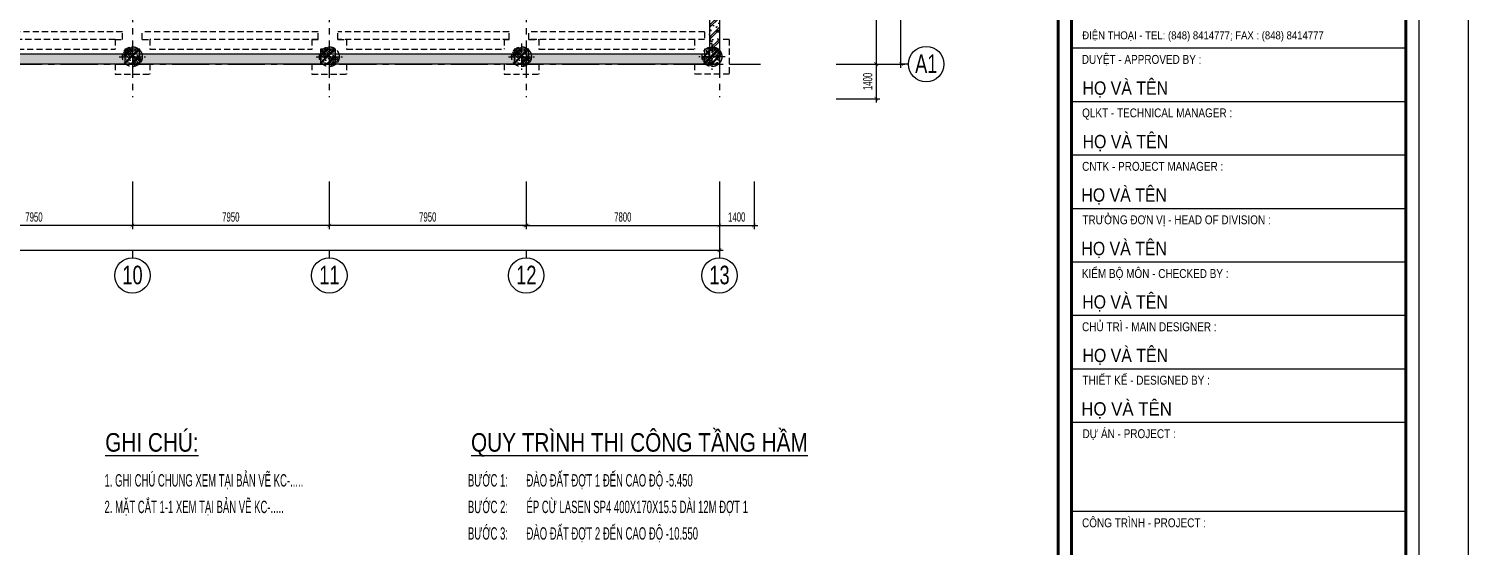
# Model space of a CAD drawing. Extents: x 71 to 3057337, y -14 to 345257.
# Drawn here: x 2999221 to 3057337, y 254940 to 275844 of the extents above; entities that cross this region are included whole.
import ezdxf
from ezdxf.enums import TextEntityAlignment as Align

# ---------------------------------------------------------------- set-up
doc = ezdxf.new("R2010")
doc.units = 0
doc.header["$LTSCALE"] = 1000
doc.header["$MEASUREMENT"] = 0
doc.header["$PDMODE"] = 3
doc.linetypes.add('CENTER2', pattern=[1.125, 0.75, -0.125, 0.125, -0.125])
doc.linetypes.add('HIDDEN', pattern=[0.375, 0.25, -0.125])
doc.layers.get('0').update_dxf_attribs({"linetype": 'CONTINUOUS'})
doc.layers.get('Defpoints').update_dxf_attribs({"linetype": 'CONTINUOUS'})
for name, color, linetype in [('03BORDER', 3, 'CONTINUOUS'), ('12CHI', 1, 'CONTINUOUS'), ('CDC-KHUNGTEN', 7, 'CONTINUOUS'), ('CDC.01.AXIS', 160, 'CENTER2'), ('CDC.02.DIM', 1, 'CONTINUOUS'), ('CDC.04.HIDDEN', 8, 'HIDDEN'), ('CDC.06.TEXT', 2, 'CONTINUOUS'), ('CDC.09.COLUMN', 4, 'CONTINUOUS'), ('CDC.10.HATCH', 9, 'CONTINUOUS'), ('CDC.16.BIGTEXT', 6, 'CONTINUOUS')]:
    doc.layers.add(name, color=color, linetype=linetype)
doc.styles.add('ARIAL', font='arial.ttf', dxfattribs={"width": 0.6})
doc.styles.add('KT CDC', font='arial.ttf', dxfattribs={"width": 0.85, "height": 200})
doc.dimstyles.new('D150', dxfattribs={"dimscale": 150, "dimtxt": 2.5, "dimasz": 1, "dimexe": 1, "dimexo": 0, "dimgap": 1, "dimtad": 1, "dimdec": 0, "dimdsep": 46, "dimtxsty": 'ARIAL', "dimblk": 'ARCHTICK', "dimcen": 1, "dimdle": 1, "dimclrd": 1, "dimclre": 1, "dimclrt": 2, "dimadec": 0, "dimazin": 0, "dimtfac": 0.00072, "dimtdec": 0, "dimtix": 1, "dimtmove": 2, "dimatfit": 3, "dimldrblk": 'ARCHTICK', "dimfxl": 1, "dimtolj": 1, "dimlwd": -1, "dimlwe": -1, "dimarcsym": 0})

# ---------------------------------------------------------------- blocks, each defined once
blk = doc.blocks.new('_ARCHTICK')
at = {"color": 0, "linetype": 'ByBlock', "const_width": 0.15}
blk.add_lwpolyline([(-0.5, -0.5), (0.5, 0.5)], dxfattribs=at)
blk = doc.blocks.new('*D292')
at = {"layer": 'CDC.02.DIM', "color": 1, "transparency": 16777216}
for p, q in [((3011354, 269678), (3011354, 267748)), ((3019304, 269678), (3019304, 267748)), ((3019454, 267898), (3011204, 267898))]:
    blk.add_line(p, q, dxfattribs=at)
at = {"layer": 'Defpoints', "color": 0, "transparency": 16777216}
for p in [(3011354, 269678), (3019304, 269678), (3011354, 267898)]:
    blk.add_point(p, dxfattribs=at)
at = {"layer": 'CDC.02.DIM', "color": 1, "transparency": 16777216, "xscale": 150, "yscale": 150, "zscale": 150, "rotation": 180}
blk.add_blockref('_ARCHTICK', (3011354, 267898), dxfattribs=at)
at = {"layer": 'CDC.02.DIM', "color": 1, "transparency": 16777216, "xscale": 150, "yscale": 150, "zscale": 150}
blk.add_blockref('_ARCHTICK', (3019304, 267898), dxfattribs=at)
at = {"layer": 'CDC.02.DIM', "color": 2, "transparency": 16777216, "insert": (3015329, 268239), "char_height": 375, "attachment_point": 5, "style": 'ARIAL'}
blk.add_mtext('\\A1;7950', dxfattribs=at)
blk = doc.blocks.new('*D293')
at = {"layer": 'CDC.02.DIM', "color": 1, "transparency": 16777216}
for p, q in [((3003404, 269678), (3003404, 267748)), ((3011354, 269678), (3011354, 267748)), ((3011504, 267898), (3003254, 267898))]:
    blk.add_line(p, q, dxfattribs=at)
at = {"layer": 'Defpoints', "color": 0, "transparency": 16777216}
for p in [(3003404, 269678), (3011354, 269678), (3003404, 267898)]:
    blk.add_point(p, dxfattribs=at)
at = {"layer": 'CDC.02.DIM', "color": 1, "transparency": 16777216, "xscale": 150, "yscale": 150, "zscale": 150, "rotation": 180}
blk.add_blockref('_ARCHTICK', (3003404, 267898), dxfattribs=at)
at = {"layer": 'CDC.02.DIM', "color": 1, "transparency": 16777216, "xscale": 150, "yscale": 150, "zscale": 150}
blk.add_blockref('_ARCHTICK', (3011354, 267898), dxfattribs=at)
at = {"layer": 'CDC.02.DIM', "color": 2, "transparency": 16777216, "insert": (3007379, 268239), "char_height": 375, "attachment_point": 5, "style": 'ARIAL'}
blk.add_mtext('\\A1;7950', dxfattribs=at)
blk = doc.blocks.new('*D294')
at = {"layer": 'CDC.02.DIM', "color": 1, "transparency": 16777216}
for p, q in [((2995454, 269678), (2995454, 267748)), ((3003404, 269678), (3003404, 267748)), ((3003554, 267898), (2995304, 267898))]:
    blk.add_line(p, q, dxfattribs=at)
at = {"layer": 'Defpoints', "color": 0, "transparency": 16777216}
for p in [(2995454, 269678), (3003404, 269678), (2995454, 267898)]:
    blk.add_point(p, dxfattribs=at)
at = {"layer": 'CDC.02.DIM', "color": 1, "transparency": 16777216, "xscale": 150, "yscale": 150, "zscale": 150, "rotation": 180}
blk.add_blockref('_ARCHTICK', (2995454, 267898), dxfattribs=at)
at = {"layer": 'CDC.02.DIM', "color": 1, "transparency": 16777216, "xscale": 150, "yscale": 150, "zscale": 150}
blk.add_blockref('_ARCHTICK', (3003404, 267898), dxfattribs=at)
at = {"layer": 'CDC.02.DIM', "color": 2, "transparency": 16777216, "insert": (2999429, 268239), "char_height": 375, "attachment_point": 5, "style": 'ARIAL'}
blk.add_mtext('\\A1;7950', dxfattribs=at)
blk = doc.blocks.new('*D301')
at = {"layer": 'CDC.02.DIM', "color": 1, "transparency": 16777216}
for p, q in [((3031825, 329707), (3034584, 329707)), ((3034434, 274266), (3034434, 329857)), ((3031825, 274416), (3034584, 274416))]:
    blk.add_line(p, q, dxfattribs=at)
at = {"layer": 'Defpoints', "color": 0, "transparency": 16777216}
for p in [(3031825, 329707), (3034434, 329707), (3031825, 274416)]:
    blk.add_point(p, dxfattribs=at)
at = {"layer": 'CDC.02.DIM', "color": 1, "transparency": 16777216, "xscale": 150, "yscale": 150, "zscale": 150}
for p, rotation in [((3034434, 329707), 90), ((3034434, 274416), 270)]:
    blk.add_blockref('_ARCHTICK', p, dxfattribs=dict(at, rotation=rotation))
at = {"layer": 'CDC.02.DIM', "color": 2, "transparency": 16777216, "insert": (3034092, 302061), "char_height": 375, "attachment_point": 5, "rotation": 90, "style": 'ARIAL'}
blk.add_mtext('\\A1;55290', dxfattribs=at)
blk = doc.blocks.new('*D318')
at = {"layer": 'CDC.02.DIM', "color": 1, "transparency": 16777216}
for p, q in [((3019304, 269678), (3019304, 267748)), ((3027104, 269678), (3027104, 267748)), ((3019154, 267898), (3027254, 267898))]:
    blk.add_line(p, q, dxfattribs=at)
at = {"layer": 'Defpoints', "color": 0, "transparency": 16777216}
for p in [(3019304, 269678), (3027104, 269678), (3027104, 267898)]:
    blk.add_point(p, dxfattribs=at)
at = {"layer": 'CDC.02.DIM', "color": 1, "transparency": 16777216, "xscale": 150, "yscale": 150, "zscale": 150, "rotation": 180}
blk.add_blockref('_ARCHTICK', (3019304, 267898), dxfattribs=at)
at = {"layer": 'CDC.02.DIM', "color": 1, "transparency": 16777216, "xscale": 150, "yscale": 150, "zscale": 150}
blk.add_blockref('_ARCHTICK', (3027104, 267898), dxfattribs=at)
at = {"layer": 'CDC.02.DIM', "color": 2, "transparency": 16777216, "insert": (3023204, 268239), "char_height": 375, "attachment_point": 5, "style": 'ARIAL'}
blk.add_mtext('\\A1;7800', dxfattribs=at)
blk = doc.blocks.new('*D319')
at = {"layer": 'CDC.02.DIM', "color": 1, "transparency": 16777216}
for p, q in [((2923174, 269678), (2923174, 266748)), ((3027104, 269678), (3027104, 266748)), ((2923024, 266898), (3027254, 266898))]:
    blk.add_line(p, q, dxfattribs=at)
at = {"layer": 'Defpoints', "color": 0, "transparency": 16777216}
for p in [(2923174, 269678), (3027104, 269678), (3027104, 266898)]:
    blk.add_point(p, dxfattribs=at)
at = {"layer": 'CDC.02.DIM', "color": 1, "transparency": 16777216, "xscale": 150, "yscale": 150, "zscale": 150, "rotation": 180}
blk.add_blockref('_ARCHTICK', (2923174, 266898), dxfattribs=at)
at = {"layer": 'CDC.02.DIM', "color": 1, "transparency": 16777216, "xscale": 150, "yscale": 150, "zscale": 150}
blk.add_blockref('_ARCHTICK', (3027104, 266898), dxfattribs=at)
at = {"layer": 'CDC.02.DIM', "color": 2, "transparency": 16777216, "insert": (2975139, 267239), "char_height": 375, "attachment_point": 5, "style": 'ARIAL'}
blk.add_mtext('\\A1;103930', dxfattribs=at)
blk = doc.blocks.new('*D321')
at = {"layer": 'CDC.02.DIM', "color": 1, "transparency": 16777216}
for p, q in [((3031825, 279946), (3033584, 279946)), ((3033434, 280096), (3033434, 274266)), ((3031825, 274416), (3033584, 274416))]:
    blk.add_line(p, q, dxfattribs=at)
at = {"layer": 'Defpoints', "color": 0, "transparency": 16777216}
for p in [(3031825, 279946), (3031825, 274416), (3033434, 274416)]:
    blk.add_point(p, dxfattribs=at)
at = {"layer": 'CDC.02.DIM', "color": 1, "transparency": 16777216, "xscale": 150, "yscale": 150, "zscale": 150}
for p, rotation in [((3033434, 279946), 90), ((3033434, 274416), 270)]:
    blk.add_blockref('_ARCHTICK', p, dxfattribs=dict(at, rotation=rotation))
at = {"layer": 'CDC.02.DIM', "color": 2, "transparency": 16777216, "insert": (3033092, 277181), "char_height": 375, "attachment_point": 5, "rotation": 90, "style": 'ARIAL'}
blk.add_mtext('\\A1;5530', dxfattribs=at)
blk = doc.blocks.new('7.95M')
at = {"layer": 'CDC.10.HATCH'}
h = blk.add_hatch(dxfattribs=at)
h.set_pattern_fill('CHAU-01', color=256, scale=80, style=0, pattern_type=2)
h.set_pattern_definition([(50, (-322187.27, 0), (573.80815, -50.20171), [60, -660]), (355, (-322187.3, 0), (-111.00107, 601.7537), [48, -528]), (100.4514, (-322139.46, -4.2), (462.8075, 551.55163), [50.99215, -560.91369]), (46.1842, (-322187.3, 160), (853.79284, -132.4152), [90, -990]), (96.6356, (-322116.1, 149), (747.73016, 779.2943), [76.48823, -841.3704]), (351.1842, (-322187.3, 160), (747.72956, 779.2949), [72, -792]), (21, (-322107.27, 120), (477.52564, -322.09511), [60, -660]), (326, (-322107.3, 120), (194.65227, 580.12004), [48, -528]), (71.4514, (-322067.5, 93.16), (672.1781, 258.0244), [50.99215, -560.91369]), (37.5, (-322187.27, 0), (9.727884, 266.315083), [0, -521.6, 0, -536, 0, -530]), (7.5, (-322187.27, 0), (210.45563, 315.52937), [0, -305.6, 0, -509.6, 0, -202]), (327.5, (-322365.67, 0), (427.05795, -18.043897), [0, -200, 0, -624, 0, -828]), (317.5, (-322445.67, 0), (466.548935, 80.083986), [0, -260, 0, -414.4, 0, -588]), (45, (-322187.27, 0), (-240.416306, 240.416306), []), (45, (-322187.27, 98), (-240.416306, 240.416306), [])])
h.paths.add_polyline_path([(1516292, -110758), (1515894, -110758), (1515894, -116098), (1516292, -116098)])
h.paths.add_polyline_path([(1516292, -116098), (1515894, -116098), (1515894, -118538), (1516292, -118538)])
h = blk.add_hatch(dxfattribs=at)
h.set_pattern_fill('ANSI31', color=256, scale=500, style=0)
h.set_pattern_definition([(135, (3269256.12, -37452.865), (44.1941738, 44.1941738), [])])
edge = h.paths.add_edge_path()
edge.add_line((1492592, -118437), (1492592, -118837))
edge.add_line((1492592, -118837), (1492192, -118837))
edge.add_ellipse((1492592, -118837), major_axis=(283, 283), ratio=1, start_angle=45, end_angle=135, ccw=False)
edge = h.paths.add_edge_path()
edge.add_line((1492592, -118837), (1492992, -118837))
edge.add_ellipse((1492592, -118837), major_axis=(283, 283), ratio=1, start_angle=225, end_angle=315, ccw=False)
edge.add_line((1492592, -119237), (1492592, -118837))
h = blk.add_hatch(dxfattribs=at)
h.set_pattern_fill('CHAU-01', color=256, scale=50, angle=270, style=0, pattern_type=2)
h.set_pattern_definition([(220, (3241649.08, -425858.02), (31.376067, -358.63009), [37.5, -412.5]), (275, (3241649.1, -425858), (-376.09607, 69.37567), [30, -330]), (169.5486, (3241651.7, -425887.9), (-344.71977, -289.25469), [31.870095, -350.571056]), (223.8158, (3241549.1, -425858), (82.75951, -533.62052), [56.25, -618.75]), (173.3644, (3241556, -425902.5), (-487.05894, -467.33135), [47.80514, -525.8565]), (278.8158, (3241549.1, -425858), (-487.0593, -467.33097), [45, -495]), (249, (3241574.08, -425908.02), (201.309445, -298.453526), [37.5, -412.5]), (304, (3241574.1, -425908), (-362.57502, -121.657666), [30, -330]), (198.5486, (3241590.86, -425932.9), (-161.26525, -420.111314), [31.870095, -350.571056]), (232.5, (3241649.08, -425858.02), (-166.446927, -6.079928), [0, -326, 0, -335, 0, -331.25]), (262.5, (3241649.08, -425858.02), (-197.205856, -131.534769), [0, -191, 0, -318.5, 0, -126.25]), (302.5, (3241649.08, -425746.52), (11.277436, -266.911218), [0, -125, 0, -390, 0, -517.5]), (312.5, (3241649.08, -425696.52), (-50.05249, -291.593085), [0, -162.5, 0, -259, 0, -367.5]), (225, (3241649.08, -425858.02), (-150.26019, 150.26019), []), (225, (3241587.83, -425858.02), (-150.26019, 150.26019), [])])
h.paths.add_polyline_path([(1492293, -119137), (1492893, -119137), (1492893, -118537), (1492293, -118537)])
h = blk.add_hatch(dxfattribs=at)
h.set_pattern_fill('ANSI31', color=256, scale=500, style=0)
h.set_pattern_definition([(135, (3277206.126, -37453.253), (44.1941738, 44.1941738), [])])
edge = h.paths.add_edge_path()
edge.add_line((1500542, -118438), (1500542, -118838))
edge.add_line((1500542, -118838), (1500142, -118838))
edge.add_ellipse((1500542, -118838), major_axis=(283, 283), ratio=1, start_angle=45, end_angle=135, ccw=False)
edge = h.paths.add_edge_path()
edge.add_line((1500542, -118838), (1500942, -118838))
edge.add_ellipse((1500542, -118838), major_axis=(283, 283), ratio=1, start_angle=225, end_angle=315, ccw=False)
edge.add_line((1500542, -119238), (1500542, -118838))
h = blk.add_hatch(dxfattribs=at)
h.set_pattern_fill('CHAU-01', color=256, scale=50, angle=270, style=0, pattern_type=2)
h.set_pattern_definition([(220, (3249549.1, -425858.9), (31.376067, -358.63009), [37.5, -412.5]), (275, (3249549.1, -425858.9), (-376.09607, 69.37567), [30, -330]), (169.5486, (3249551.7, -425888.8), (-344.71977, -289.25469), [31.870095, -350.571056]), (223.8158, (3249449.1, -425858.9), (82.75951, -533.62052), [56.25, -618.75]), (173.3644, (3249456, -425903.37), (-487.05894, -467.33135), [47.80514, -525.8565]), (278.8158, (3249449.1, -425858.9), (-487.0593, -467.33097), [45, -495]), (249, (3249474.1, -425908.9), (201.309445, -298.453526), [37.5, -412.5]), (304, (3249474.1, -425908.9), (-362.57502, -121.657666), [30, -330]), (198.5486, (3249490.86, -425933.78), (-161.26525, -420.111314), [31.870095, -350.571056]), (232.5, (3249549.09, -425858.9), (-166.446927, -6.079928), [0, -326, 0, -335, 0, -331.25]), (262.5, (3249549.09, -425858.9), (-197.205856, -131.534769), [0, -191, 0, -318.5, 0, -126.25]), (302.5, (3249549.09, -425747.4), (11.277436, -266.911218), [0, -125, 0, -390, 0, -517.5]), (312.5, (3249549.09, -425697.4), (-50.05249, -291.593085), [0, -162.5, 0, -259, 0, -367.5]), (225, (3249549.09, -425858.9), (-150.26019, 150.26019), []), (225, (3249487.84, -425858.9), (-150.26019, 150.26019), [])])
h.paths.add_polyline_path([(1500193, -119138), (1500793, -119138), (1500793, -118538), (1500193, -118538)])
h = blk.add_hatch(dxfattribs=at)
h.set_pattern_fill('ANSI31', color=256, scale=500, style=0)
h.set_pattern_definition([(135, (3284966.07, -37453.253), (44.1941738, 44.1941738), [])])
edge = h.paths.add_edge_path()
edge.add_line((1508302, -118438), (1508302, -118838))
edge.add_line((1508302, -118838), (1507902, -118838))
edge.add_ellipse((1508302, -118838), major_axis=(283, 283), ratio=1, start_angle=45, end_angle=135, ccw=False)
edge = h.paths.add_edge_path()
edge.add_line((1508302, -118838), (1508702, -118838))
edge.add_ellipse((1508302, -118838), major_axis=(283, 283), ratio=1, start_angle=225, end_angle=315, ccw=False)
edge.add_line((1508302, -119238), (1508302, -118838))
h = blk.add_hatch(dxfattribs=at)
h.set_pattern_fill('CHAU-01', color=256, scale=50, angle=270, style=0, pattern_type=2)
h.set_pattern_definition([(220, (3257359.03, -425858.95), (31.376067, -358.63009), [37.5, -412.5]), (275, (3257359.03, -425858.95), (-376.09607, 69.37567), [30, -330]), (169.5486, (3257361.65, -425888.84), (-344.71977, -289.25469), [31.870095, -350.571056]), (223.8158, (3257259.03, -425858.95), (82.75951, -533.62052), [56.25, -618.75]), (173.3644, (3257265.93, -425903.4), (-487.05894, -467.33135), [47.80514, -525.8565]), (278.8158, (3257259.03, -425858.95), (-487.0593, -467.33097), [45, -495]), (249, (3257284.03, -425908.95), (201.309445, -298.453526), [37.5, -412.5]), (304, (3257284.03, -425908.95), (-362.57502, -121.657666), [30, -330]), (198.5486, (3257300.8, -425933.82), (-161.26525, -420.111314), [31.870095, -350.571056]), (232.5, (3257359.03, -425858.95), (-166.446927, -6.079928), [0, -326, 0, -335, 0, -331.25]), (262.5, (3257359.03, -425858.95), (-197.205856, -131.534769), [0, -191, 0, -318.5, 0, -126.25]), (302.5, (3257359.03, -425747.45), (11.277436, -266.911218), [0, -125, 0, -390, 0, -517.5]), (312.5, (3257359.03, -425697.45), (-50.05249, -291.593085), [0, -162.5, 0, -259, 0, -367.5]), (225, (3257359.03, -425858.95), (-150.26019, 150.26019), []), (225, (3257297.78, -425858.95), (-150.26019, 150.26019), [])])
h.paths.add_polyline_path([(1508003, -119138), (1508603, -119138), (1508603, -118538), (1508003, -118538)])
h = blk.add_hatch(dxfattribs=at)
h.set_pattern_fill('ANSI31', color=256, scale=500, style=0)
h.set_pattern_definition([(45, (-260671.384, -37453.373), (-44.1941738, 44.1941738), [])])
h.paths.add_polyline_path([(1515992, -118438), (1515992, -118838), (1516392, -118838, 0.414214)])
h.paths.add_polyline_path([(1515992, -118838), (1515592, -118838, 0.414214), (1515992, -119238)])
h = blk.add_hatch(dxfattribs=at)
h.set_pattern_fill('CHAU-01', color=256, scale=50, angle=270, style=0, pattern_type=2)
h.set_pattern_definition([(220, (3265049.98, -425859.02), (31.376067, -358.63009), [37.5, -412.5]), (275, (3265049.98, -425859.02), (-376.09607, 69.37567), [30, -330]), (169.5486, (3265052.6, -425888.9), (-344.71977, -289.25469), [31.870095, -350.571056]), (223.8158, (3264949.98, -425859.02), (82.75951, -533.62052), [56.25, -618.75]), (173.3644, (3264956.87, -425903.5), (-487.05894, -467.33135), [47.80514, -525.8565]), (278.8158, (3264950, -425859), (-487.0593, -467.33097), [45, -495]), (249, (3264974.98, -425909.02), (201.309445, -298.453526), [37.5, -412.5]), (304, (3264974.98, -425909.02), (-362.57502, -121.657666), [30, -330]), (198.5486, (3264991.75, -425933.9), (-161.26525, -420.111314), [31.870095, -350.571056]), (232.5, (3265049.98, -425859.02), (-166.446927, -6.079928), [0, -326, 0, -335, 0, -331.25]), (262.5, (3265049.98, -425859.02), (-197.205856, -131.534769), [0, -191, 0, -318.5, 0, -126.25]), (302.5, (3265049.98, -425747.52), (11.277436, -266.911218), [0, -125, 0, -390, 0, -517.5]), (312.5, (3265049.98, -425697.52), (-50.05249, -291.593085), [0, -162.5, 0, -259, 0, -367.5]), (225, (3265049.98, -425859.02), (-150.26019, 150.26019), []), (225, (3264988.73, -425859.02), (-150.26019, 150.26019), [])])
h.paths.add_polyline_path([(1515694, -119138), (1516294, -119138), (1516294, -118538), (1515694, -118538)])
h = blk.add_hatch(dxfattribs=at)
h.set_pattern_fill('CHAU-01', color=256, scale=80, style=0, pattern_type=2)
h.set_pattern_definition([(50, (-322187.27, -2490), (573.80815, -50.20171), [60, -660]), (355, (-322187.3, -2490), (-111.00107, 601.7537), [48, -528]), (100.4514, (-322139.46, -2494.2), (462.8075, 551.55163), [50.99215, -560.91369]), (46.1842, (-322187.3, -2330), (853.79284, -132.4152), [90, -990]), (96.6356, (-322116.1, -2341), (747.73016, 779.2943), [76.48823, -841.3704]), (351.1842, (-322187.3, -2330), (747.72956, 779.2949), [72, -792]), (21, (-322107.27, -2370), (477.52564, -322.09511), [60, -660]), (326, (-322107.3, -2370), (194.65227, 580.12004), [48, -528]), (71.4514, (-322067.5, -2396.84), (672.1781, 258.0244), [50.99215, -560.91369]), (37.5, (-322187.27, -2490), (9.727884, 266.315083), [0, -521.6, 0, -536, 0, -530]), (7.5, (-322187.27, -2490), (210.45563, 315.52937), [0, -305.6, 0, -509.6, 0, -202]), (327.5, (-322365.67, -2490), (427.05795, -18.043897), [0, -200, 0, -624, 0, -828]), (317.5, (-322445.67, -2490), (466.548935, 80.083986), [0, -260, 0, -414.4, 0, -588]), (45, (-322187.27, -2490), (-240.416306, 240.416306), []), (45, (-322187.27, -2392), (-240.416306, 240.416306), [])])
h.paths.add_polyline_path([(1418382, -118737), (1412962, -118737), (1412962, -119137), (1418382, -119137)])
h.paths.add_polyline_path([(1426192, -118737), (1418982, -118737), (1418982, -119137), (1426192, -119137)])
h.paths.add_polyline_path([(1434092, -118737), (1426792, -118737), (1426792, -119137), (1434092, -119137)])
h.paths.add_polyline_path([(1442042, -118737), (1434692, -118737), (1434692, -119137), (1442042, -119137)])
h.paths.add_polyline_path([(1449802, -118737), (1442642, -118737), (1442642, -119137), (1449802, -119137)])
h.paths.add_polyline_path([(1457942, -118737), (1450402, -118737), (1450402, -119137), (1457942, -119137)])
h.paths.add_polyline_path([(1468218, -118737), (1458542, -118737), (1458542, -119137), (1468218, -119137)])
h.paths.add_polyline_path([(1476583, -118737), (1469267, -118737), (1469267, -119137), (1476583, -119137)])
h.paths.add_polyline_path([(1484343, -118737), (1477183, -118737), (1477183, -119137), (1484343, -119137)])
h.paths.add_polyline_path([(1492293, -118738), (1484943, -118737), (1484943, -119137), (1492293, -119138)])
h.paths.add_polyline_path([(1500193, -118738), (1492893, -118738), (1492893, -119138), (1500193, -119138)])
h.paths.add_polyline_path([(1508003, -118738), (1500793, -118738), (1500793, -119138), (1508003, -119138)])
h.paths.add_polyline_path([(1515694, -118738), (1508603, -118738), (1508603, -119138), (1515694, -119138)])
at = {"layer": 'CDC.01.AXIS', "ltscale": 2}
for p, q in [((1492592, -61938), (1492592, -120474)), ((1500542, -61938), (1500542, -120474)), ((1508492, -61938), (1508492, -120474)), ((1516292, -61938), (1516292, -120474)), ((1410944, -119138), (1517957, -119138))]:
    blk.add_line(p, q, dxfattribs=at)
at = {"layer": 'CDC.01.AXIS', "ltscale": 0.5}
for p, q in [((1492592, -118309), (1492592, -119365)), ((1500542, -118310), (1500542, -119366)), ((1508302, -118310), (1508302, -119366)), ((1515992, -118310), (1515992, -119366)), ((1492064, -118837), (1493120, -118837)), ((1500014, -118838), (1501070, -118838)), ((1507774, -118838), (1508830, -118838)), ((1516520, -118838), (1515464, -118838))]:
    blk.add_line(p, q, dxfattribs=at)
at = {"layer": 'CDC.04.HIDDEN'}
for p, q in [((1492192, -117838), (1485042, -117838)), ((1492192, -118137), (1492192, -117838)), ((1492992, -118137), (1492992, -117838)), ((1500092, -117838), (1492992, -117838)), ((1500092, -118138), (1500092, -117838)), ((1500892, -118138), (1500892, -117838)), ((1507802, -117838), (1500892, -117838)), ((1507802, -118138), (1507802, -117838)), ((1508602, -118138), (1508602, -117838)), ((1515694, -117838), (1508602, -117838)), ((1515694, -117838), (1515694, -118138)), ((1491892, -118138), (1485042, -118138)), ((1485342, -118537), (1491894, -118537)), ((1491892, -118137), (1491892, -118537)), ((1491892, -118137), (1492192, -118137)), ((1492992, -118137), (1493292, -118137)), ((1493292, -118137), (1493292, -118537)), ((1500092, -118138), (1493292, -118138)), ((1493292, -118537), (1499844, -118537)), ((1499842, -118138), (1499842, -118537)), ((1499842, -118138), (1500092, -118138)), ((1500892, -118138), (1501242, -118138)), ((1507802, -118138), (1500892, -118138)), ((1501242, -118138), (1501242, -118537)), ((1501242, -118537), (1507604, -118537)), ((1507602, -118138), (1507602, -118537)), ((1507602, -118138), (1507802, -118138)), ((1508602, -118138), (1509002, -118138)), ((1515293, -118138), (1508602, -118138)), ((1509002, -118138), (1509002, -118537)), ((1509004, -118537), (1515292, -118537)), ((1515694, -118138), (1515292, -118138)), ((1515292, -118138), (1515292, -118537)), ((1516692, -118138), (1516294, -118138)), ((1516692, -118138), (1516692, -119538)), ((1491892, -119137), (1491892, -119537)), ((1491892, -119537), (1493292, -119537)), ((1493292, -119137), (1493292, -119537)), ((1499842, -119137), (1499842, -119538)), ((1499842, -119538), (1501242, -119538)), ((1501242, -119137), (1501242, -119538)), ((1507602, -119137), (1507602, -119538)), ((1507602, -119538), (1509002, -119538)), ((1509002, -119137), (1509002, -119538)), ((1515292, -119138), (1515292, -119538)), ((1516692, -119538), (1515292, -119538))]:
    blk.add_line(p, q, dxfattribs=at)
for centre in [(1492592, -118837), (1500542, -118838), (1508302, -118838), (1515992, -118838)]:
    blk.add_circle(centre, 400, dxfattribs=at)
at = {"layer": 'CDC.09.COLUMN'}
for p, q in [((1516292, -67954), (1516294, -118538)), ((1515892, -68112), (1515894, -119138)), ((1515694, -118738), (1412962, -118737)), ((1516294, -119138), (1412362, -119137))]:
    blk.add_line(p, q, dxfattribs=at)
at = {"layer": 'CDC.09.COLUMN', "ltscale": 2000}
for points in [[(1492293, -118537), (1492293, -119137), (1492893, -119137), (1492893, -118537)], [(1500193, -118538), (1500193, -119138), (1500793, -119138), (1500793, -118538)], [(1508003, -118538), (1508003, -119138), (1508603, -119138), (1508603, -118538)], [(1515694, -118538), (1515694, -119138), (1516294, -119138), (1516294, -118538)]]:
    blk.add_lwpolyline(points, close=True, dxfattribs=at)
blk = doc.blocks.new('*D340')
at = {"layer": 'CDC.02.DIM', "color": 1, "transparency": 16777216}
for p, q in [((3027104, 269678), (3027104, 267748)), ((3028504, 269678), (3028504, 267748)), ((3026954, 267898), (3028654, 267898))]:
    blk.add_line(p, q, dxfattribs=at)
at = {"layer": 'Defpoints', "color": 0, "transparency": 16777216}
for p in [(3027104, 269678), (3028504, 269678), (3028504, 267898)]:
    blk.add_point(p, dxfattribs=at)
at = {"layer": 'CDC.02.DIM', "color": 1, "transparency": 16777216, "xscale": 150, "yscale": 150, "zscale": 150, "rotation": 180}
blk.add_blockref('_ARCHTICK', (3027104, 267898), dxfattribs=at)
at = {"layer": 'CDC.02.DIM', "color": 1, "transparency": 16777216, "xscale": 150, "yscale": 150, "zscale": 150}
blk.add_blockref('_ARCHTICK', (3028504, 267898), dxfattribs=at)
at = {"layer": 'CDC.02.DIM', "color": 2, "transparency": 16777216, "insert": (3027804, 268239), "char_height": 375, "attachment_point": 5, "style": 'ARIAL'}
blk.add_mtext('\\A1;1400', dxfattribs=at)
blk = doc.blocks.new('*D341')
at = {"layer": 'CDC.02.DIM', "color": 1, "transparency": 16777216}
for p, q in [((3031825, 274416), (3033584, 274416)), ((3033434, 274566), (3033434, 272866)), ((3031825, 273016), (3033584, 273016))]:
    blk.add_line(p, q, dxfattribs=at)
at = {"layer": 'Defpoints', "color": 0, "transparency": 16777216}
for p in [(3031825, 274416), (3031825, 273016), (3033434, 273016)]:
    blk.add_point(p, dxfattribs=at)
at = {"layer": 'CDC.02.DIM', "color": 1, "transparency": 16777216, "xscale": 150, "yscale": 150, "zscale": 150}
for p, rotation in [((3033434, 274416), 90), ((3033434, 273016), 270)]:
    blk.add_blockref('_ARCHTICK', p, dxfattribs=dict(at, rotation=rotation))
at = {"layer": 'CDC.02.DIM', "color": 2, "transparency": 16777216, "insert": (3033093, 273716), "char_height": 375, "attachment_point": 5, "rotation": 90, "style": 'ARIAL'}
blk.add_mtext('\\A1;1400', dxfattribs=at)
blk = doc.blocks.new('KHUNG TEN')
at = {"layer": 'CDC-KHUNGTEN', "color": 6, "lineweight": 25}
for p, q in [((82700, 20400), (75200, 20400)), ((82700, 19200), (75200, 19200)), ((82700, 18000), (75200, 18000)), ((82700, 16800), (75200, 16800)), ((82700, 15600), (75200, 15600)), ((82700, 14400), (75200, 14400)), ((82700, 13200), (75200, 13200)), ((82700, 12000), (75200, 12000)), ((82700, 10000), (75200, 10000))]:
    blk.add_line(p, q, dxfattribs=at)
at = {"layer": 'CDC-KHUNGTEN', "color": 8}
blk.add_lwpolyline([(75096, 1100), (83000, 1100), (83000, 58300), (3000, 58300), (3000, 1100), (75096, 1100)], dxfattribs=at)
at = {"layer": 'CDC-KHUNGTEN', "color": 255, "lineweight": 60}
blk.add_lwpolyline([(74900, 1400), (74900, 58000), (3300, 58000), (3300, 1400), (74900, 1400)], close=True, dxfattribs=at)
blk.add_lwpolyline([(75200, 1400), (82700, 1400), (82700, 58000), (75200, 58000), (75200, 1400)], dxfattribs=at)
at = {"layer": 'Defpoints', "color": 1, "ltscale": 0.2}
blk.add_lwpolyline([(0, 0), (0, 59400), (84100, 59400), (84100, 0), (0, 0)], close=True, dxfattribs=at)
at = {"layer": 'CDC-KHUNGTEN', "color": 6}
for s, height, style, width, p in [('ĐIỆN THOẠI - TEL: (848) 8414777; FAX : (848) 8414777', 180, 'KT CDC', 0.85, (75442, 20600)), ('DUYỆT - APPROVED BY :', 200, 'ARIAL', 0.8, (75433, 20050)), ('QLKT - TECHNICAL MANAGER :', 200, 'ARIAL', 0.8, (75440, 18850)), ('CNTK - PROJECT MANAGER :', 200, 'ARIAL', 0.8, (75440, 17650)), ('TRƯỞNG ĐƠN VỊ - HEAD OF DIVISION :', 200, 'ARIAL', 0.8, (75445, 16450)), ('KIỂM BỘ MÔN - CHECKED BY :', 200, 'ARIAL', 0.8, (75434, 15244)), ('CHỦ TRÌ - MAIN DESIGNER :', 200, 'ARIAL', 0.8, (75438, 14050)), ('THIẾT KẾ - DESIGNED BY :', 200, 'ARIAL', 0.8, (75450, 12850)), ('DỰ ÁN - PROJECT :  ', 200, 'ARIAL', 0.8, (75449, 11650)), ('CÔNG TRÌNH - PROJECT :  ', 200, 'ARIAL', 0.8, (75438, 9650))]:
    blk.add_text(s, height=height, dxfattribs=dict(at, style=style, width=width)).set_placement(p)
at = {"layer": 'CDC-KHUNGTEN', "color": 7}
for style, width, p in [('KT CDC', 0.85, (75448, 19356)), ('KT CDC', 0.85, (75450, 18156)), ('KT CDC', 0.85, (75423, 16956)), ('KT CDC', 0.85, (75423, 15756)), ('KT CDC', 0.85, (75442, 14556)), ('KT CDC', 0.85, (75448, 13356)), ('ARIAL', 0.9, (75421, 12156))]:
    blk.add_text('HỌ VÀ TÊN', height=300, dxfattribs=dict(at, style=style, width=width)).set_placement(p)

msp = doc.modelspace()

# ---------------------------------------------------------------- linework, layer by layer
at = {"layer": '12CHI'}
for p, q in [((3034735.7, 274416.3), (3034433.8, 274416.3)), ((3003404.4, 266897.7), (3003404.4, 266595.8)), ((3011354.4, 266897.7), (3011354.4, 266595.8)), ((3019304.4, 266897.7), (3019304.4, 266595.8)), ((3027104.2, 266897.7), (3027104.2, 266595.8))]:
    msp.add_line(p, q, dxfattribs=at)
for centre in [(3035451.6, 274416.3), (3003404.4, 265879.9), (3011354.4, 265879.9), (3019304.4, 265879.9), (3027104.2, 265879.9)]:
    msp.add_circle(centre, 715.9, dxfattribs=at)

# ---------------------------------------------------------------- block references
at = {"layer": '03BORDER'}
msp.add_blockref('7.95M', (1510811.7, 393553.9), dxfattribs=at)
at = {"layer": 'CDC.06.TEXT', "xscale": 1.799999996948813, "yscale": 1.799999996948813, "zscale": 1.799999996948813}
msp.add_blockref('KHUNG TEN', (2905956.6, 238336.7), dxfattribs=at)

# ---------------------------------------------------------------- texts
at = {"layer": 'CDC.06.TEXT', "color": 2, "style": 'ARIAL', "width": 0.55}
for s, p in [('1. GHI CHÚ CHUNG XEM TẠI BẢN VẼ KC-.....', (3002278.9, 257602)), ('BƯỚC 1:       ĐÀO ĐẤT ĐỢT 1 ĐẾN CAO ĐỘ -5.450', (3016950.4, 257602)), ('2. MẶT CẮT 1-1 XEM TẠI BẢN VẼ KC-.....', (3002278.9, 256529.1)), ('BƯỚC 2:       ÉP CỪ LASEN SP4 400X170X15.5 DÀI 12M ĐỢT 1', (3016950.4, 256529.1)), ('BƯỚC 3:       ĐÀO ĐẤT ĐỢT 2 ĐẾN CAO ĐỘ -10.550', (3016950.4, 255456.2))]:
    msp.add_text(s, height=500, dxfattribs=at).set_placement(p, align=Align.MIDDLE_LEFT)
at = {"layer": 'CDC.16.BIGTEXT', "style": 'ARIAL', "width": 0.8}
for s, p in [('%%UGHI CHÚ:', (3004193.2, 259134.8)), ('%%UQUY TRÌNH THI CÔNG TẦNG HẦM', (3023873.6, 259134.8))]:
    msp.add_text(s, height=750, dxfattribs=at).set_placement(p, align=Align.MIDDLE_CENTER)
at = {"layer": 'CDC.16.BIGTEXT', "char_height": 750, "width": 696.96, "attachment_point": 2, "line_spacing_factor": 0.938532}
for s, insert in [('{\\fArial|b0|i0|c0|p34;\\W0.7;A1}', (3035456.2, 274808.8)), ('{\\fArial|b0|i0|c0|p34;\\W0.7;10}', (3003409.1, 266272.5)), ('{\\fArial|b0|i0|c0|p34;\\W0.7;11}', (3011359.1, 266272.5)), ('{\\fArial|b0|i0|c0|p34;\\W0.7;12}', (3019309.1, 266272.5)), ('{\\fArial|b0|i0|c0|p34;\\W0.7;13}', (3027108.8, 266272.5))]:
    msp.add_mtext(s, dxfattribs=dict(at, insert=insert))

# ---------------------------------------------------------------- dimensions: what is measured, and where the dimension line sits
at = {"layer": 'CDC.02.DIM'}
for base, p1, p2, angle, picture, middle in [((3034433.8, 329706.6), (3031825.1, 274416.3), (3031825.1, 329706.6), 90, '*D301', (3034092.3, 302061.4)), ((3033434, 274416.3), (3031825.1, 279946.3), (3031825.1, 274416.3), 90, '*D321', (3033092.4, 277181.3)), ((3033434, 273016.3), (3031825.1, 274416.3), (3031825.1, 273016.3), 90, '*D341', (3033092.5, 273716.3)), ((2995454.4, 267897.7), (3003404.4, 269677.5), (2995454.4, 269677.5), 180, '*D294', (2999429.4, 268239.1)), ((3003404.4, 267897.7), (3011354.4, 269677.5), (3003404.4, 269677.5), 180, '*D293', (3007379.4, 268239.1)), ((3011354.4, 267897.7), (3019304.4, 269677.5), (3011354.4, 269677.5), 180, '*D292', (3015329.4, 268239.1))]:
    dim = msp.add_linear_dim(base=base, p1=p1, p2=p2, angle=angle, dimstyle='D150', dxfattribs=at)
    dim.commit()
    dim.dimension.update_dxf_attribs({"geometry": picture, "text_midpoint": middle})
for base, p1, p2, picture, middle in [((3027104.2, 266897.7), (2923174.2, 269677.5), (3027104.2, 269677.5), '*D319', (2975139.2, 267239.3)), ((3027104.2, 267897.7), (3019304.4, 269677.5), (3027104.2, 269677.5), '*D318', (3023204.3, 268239.1)), ((3028504.3, 267897.7), (3027104.2, 269677.5), (3028504.3, 269677.5), '*D340', (3027804.2, 268239.1))]:
    dim = msp.add_linear_dim(base=base, p1=p1, p2=p2, dimstyle='D150', dxfattribs=at)
    dim.commit()
    dim.dimension.update_dxf_attribs({"geometry": picture, "text_midpoint": middle})

doc.saveas('drawing.dxf')
